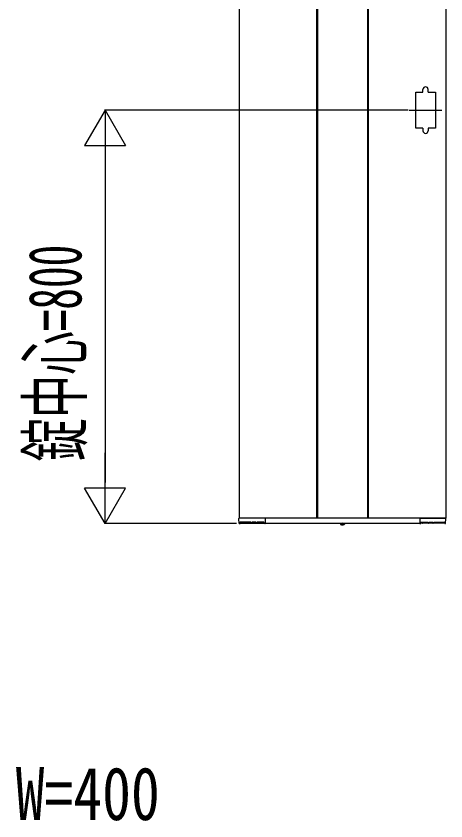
# Model space of a CAD drawing. Units: millimetres, scale not verified. Extents: x -14718 to 14718, y -10395 to 10395.
# Drawn here: x -4850 to -4017, y -2563 to -1005 of the extents above; entities that cross this region are included whole.
import ezdxf
from ezdxf.enums import TextEntityAlignment as Align

# ---------------------------------------------------------------- set-up
doc = ezdxf.new("R2010")
doc.units = ezdxf.units.MM
doc.header["$LTSCALE"] = 40
doc.layers.add('0-4_YKK_A1', color=4, linetype='Continuous')
doc.layers.add('0-5_YKK_D', color=6, linetype='Continuous')
doc.styles.add('ＭＳ ゴシック', font='')
doc.styles.get('ＭＳ ゴシック').set_extended_font_data('MS Gothic')

msp = doc.modelspace()

# ---------------------------------------------------------------- linework, layer by layer
at = {"layer": '0-4_YKK_A1'}
for p, q in [((-4417.43, -797.5), (-4417.43, -1977.5)), ((-4267.43, -797.5), (-4267.43, -1977.5)), ((-4265.93, -797.5), (-4265.93, -1977.5)), ((-4168.93, -797.5), (-4168.93, -1977.5)), ((-4167.43, -797.5), (-4167.43, -1977.5)), ((-4017.43, -797.5), (-4017.43, -1977.5)), ((-4061.43, -1152.5), (-4061.43, -1147.5)), ((-4051.43, -1152.5), (-4051.43, -1147.5)), ((-4087.93, -1187.5), (-4024.93, -1187.5)), ((-4061.43, -1222.5), (-4061.43, -1227.5)), ((-4051.43, -1222.5), (-4051.43, -1227.5)), ((-4417.32, -1987.53), (-4417.9, -1978.03)), ((-4017.43, -1977.5), (-4417.43, -1977.5)), ((-4367.73, -1977.5), (-4417.4, -1977.5)), ((-4367.43, -1977.5), (-4367.43, -1987.5)), ((-4367.43, -1977.8), (-4367.43, -1987.48)), ((-4067.43, -1977.5), (-4067.43, -1987.5)), ((-4067.43, -1977.8), (-4067.43, -1987.48)), ((-4067.13, -1977.5), (-4017.46, -1977.5)), ((-4024.43, -1977.5), (-4017.43, -1977.5)), ((-4017.54, -1987.53), (-4016.96, -1978.03)), ((-4416.07, -1988), (-4416.82, -1988)), ((-4415.57, -1987.51), (-4415.54, -1985.69)), ((-4415.56, -1987), (-4369.26, -1987)), ((-4394.64, -1985.4), (-4415.23, -1985.4)), ((-4394.32, -1985.69), (-4394.31, -1986.51)), ((-4392.59, -1986.51), (-4392.57, -1985.69)), ((-4385.6, -1985.4), (-4392.26, -1985.4)), ((-4385.29, -1985.69), (-4385.27, -1986.51)), ((-4383.55, -1986.51), (-4383.54, -1985.69)), ((-4369.6, -1985.4), (-4383.23, -1985.4)), ((-4373.33, -1985.4), (-4373.31, -1986.51)), ((-4369.29, -1985.69), (-4369.26, -1987.49)), ((-4367.93, -1987.98), (-4368.76, -1987.98)), ((-4067.43, -1987.5), (-4367.43, -1987.5)), ((-4221.34, -1988), (-4221.25, -1987.5)), ((-4221.34, -1988), (-4221.17, -1988.97)), ((-4213.52, -1988), (-4221.34, -1988)), ((-4213.61, -1987.5), (-4221.25, -1987.5)), ((-4217.43, -1991.7), (-4217.43, -1987.5)), ((-4213.52, -1988), (-4213.69, -1988.97)), ((-4213.52, -1988), (-4213.61, -1987.5)), ((-4066.93, -1987.98), (-4066.11, -1987.98)), ((-4065.57, -1985.69), (-4065.61, -1987.49)), ((-4019.3, -1987), (-4065.6, -1987)), ((-4065.26, -1985.4), (-4051.64, -1985.4)), ((-4061.53, -1985.4), (-4061.55, -1986.51)), ((-4051.31, -1986.51), (-4051.32, -1985.69)), ((-4049.57, -1985.69), (-4049.59, -1986.51)), ((-4049.26, -1985.4), (-4042.6, -1985.4)), ((-4042.27, -1986.51), (-4042.29, -1985.69)), ((-4040.54, -1985.69), (-4040.55, -1986.51)), ((-4040.23, -1985.4), (-4019.64, -1985.4)), ((-4019.29, -1987.51), (-4019.32, -1985.69)), ((-4018.79, -1988), (-4018.04, -1988))]:
    msp.add_line(p, q, dxfattribs=at)
for points in [[(-4061.43, -1222.5), (-4075.43, -1222.5), (-4075.43, -1152.5), (-4061.43, -1152.5)], [(-4051.43, -1152.5), (-4037.43, -1152.5), (-4037.43, -1222.5), (-4051.43, -1222.5)], [(-4415.23, -1985.4), (-4415.36, -1985.43), (-4415.44, -1985.48), (-4415.48, -1985.53), (-4415.51, -1985.59), (-4415.53, -1985.64), (-4415.54, -1985.69)], [(-4394.32, -1985.69), (-4394.33, -1985.65), (-4394.34, -1985.6), (-4394.36, -1985.55), (-4394.4, -1985.51), (-4394.44, -1985.46), (-4394.52, -1985.42), (-4394.64, -1985.4)], [(-4392.26, -1985.4), (-4392.39, -1985.43), (-4392.47, -1985.48), (-4392.52, -1985.53), (-4392.55, -1985.59), (-4392.57, -1985.64), (-4392.57, -1985.69)], [(-4385.29, -1985.69), (-4385.29, -1985.65), (-4385.3, -1985.6), (-4385.33, -1985.55), (-4385.36, -1985.51), (-4385.41, -1985.46), (-4385.48, -1985.42), (-4385.6, -1985.4)], [(-4383.23, -1985.4), (-4383.36, -1985.43), (-4383.44, -1985.48), (-4383.48, -1985.53), (-4383.51, -1985.59), (-4383.53, -1985.64), (-4383.54, -1985.69)], [(-4369.29, -1985.69), (-4369.29, -1985.65), (-4369.3, -1985.6), (-4369.33, -1985.55), (-4369.36, -1985.51), (-4369.41, -1985.46), (-4369.48, -1985.42), (-4369.6, -1985.4)], [(-4219.73, -1990.08), (-4218.58, -1987.76), (-4217.43, -1987.15)], [(-4215.13, -1990.08), (-4216.29, -1987.76), (-4217.43, -1987.15)], [(-4065.57, -1985.69), (-4065.57, -1985.65), (-4065.56, -1985.6), (-4065.53, -1985.55), (-4065.5, -1985.51), (-4065.45, -1985.46), (-4065.38, -1985.42), (-4065.26, -1985.4)], [(-4051.64, -1985.4), (-4051.5, -1985.43), (-4051.43, -1985.48), (-4051.38, -1985.53), (-4051.35, -1985.59), (-4051.33, -1985.64), (-4051.32, -1985.69)], [(-4049.57, -1985.69), (-4049.57, -1985.65), (-4049.56, -1985.6), (-4049.53, -1985.55), (-4049.5, -1985.51), (-4049.45, -1985.46), (-4049.38, -1985.42), (-4049.26, -1985.4)], [(-4042.6, -1985.4), (-4042.47, -1985.43), (-4042.39, -1985.48), (-4042.34, -1985.53), (-4042.31, -1985.59), (-4042.3, -1985.64), (-4042.29, -1985.69)], [(-4040.54, -1985.69), (-4040.53, -1985.65), (-4040.52, -1985.6), (-4040.5, -1985.55), (-4040.47, -1985.51), (-4040.42, -1985.46), (-4040.34, -1985.42), (-4040.23, -1985.4)], [(-4019.64, -1985.4), (-4019.5, -1985.43), (-4019.43, -1985.48), (-4019.38, -1985.53), (-4019.35, -1985.59), (-4019.33, -1985.64), (-4019.32, -1985.69)]]:
    msp.add_lwpolyline(points, dxfattribs=at)
for centre, radius, start, end in [((-4056.43, -1147.5), 5, 0, 180), ((-4056.43, -1227.5), 5, 180, 0), ((-4417.4, -1978), 0.5, 90, 183.5), ((-4367.73, -1977.8), 0.3, 360, 90), ((-4067.13, -1977.8), 0.3, 90, 180), ((-4017.46, -1978), 0.5, 356.5, 90), ((-4416.82, -1987.5), 0.5, 183.5, 269.21081), ((-4416.07, -1987.5), 0.5, 269.18971, 359), ((-4393.81, -1986.5), 0.5, 181, 270), ((-4393.09, -1986.5), 0.5, 270, 359), ((-4384.77, -1986.5), 0.5, 181, 270), ((-4384.05, -1986.5), 0.5, 270, 359), ((-4372.81, -1986.5), 0.5, 181, 270), ((-4368.76, -1987.48), 0.5, 181.0014, 270.00152), ((-4367.93, -1987.48), 0.5, 270, 360), ((-4220.28, -1988.82), 0.9, 190, 239.36409), ((-4217.43, -1984), 6.5, 239.36409, 300.63591), ((-4214.58, -1988.82), 0.9, 300.63591, 350), ((-4066.93, -1987.48), 0.5, 180, 270), ((-4066.11, -1987.48), 0.5, 269.99848, 358.9986), ((-4062.05, -1986.5), 0.5, 270, 359), ((-4050.81, -1986.5), 0.5, 181, 270), ((-4050.09, -1986.5), 0.5, 270, 359), ((-4041.77, -1986.5), 0.5, 181, 270), ((-4041.05, -1986.5), 0.5, 270, 359), ((-4018.79, -1987.5), 0.5, 181, 270.81029), ((-4018.04, -1987.5), 0.5, 270.78919, 356.5)]:
    msp.add_arc(centre, radius, start, end, dxfattribs=at)
at = {"layer": '0-5_YKK_D'}
for p, q in [((-4677.43, -1187.5), (-4716.93, -1255.92)), ((-4089.93, -1187.5), (-4678.43, -1187.5)), ((-4677.43, -1187.5), (-4637.93, -1255.92)), ((-4677.43, -1187.5), (-4677.43, -1324.33)), ((-4716.93, -1255.92), (-4637.93, -1255.92)), ((-4677.43, -1266.5), (-4677.43, -1908.5)), ((-4677.43, -1987.5), (-4677.43, -1850.67)), ((-4677.43, -1987.5), (-4716.93, -1919.08)), ((-4637.93, -1919.08), (-4716.93, -1919.08)), ((-4677.43, -1987.5), (-4637.93, -1919.08)), ((-4422.93, -1987.5), (-4678.43, -1987.5))]:
    msp.add_line(p, q, dxfattribs=at)

# ---------------------------------------------------------------- texts
at = {"layer": '0-5_YKK_D', "style": 'ＭＳ ゴシック', "width": 0.6}
msp.add_text('錠中心=800', height=102.6, rotation=90, dxfattribs=at).set_placement((-4692.43, -1867.5), align=Align.BOTTOM_LEFT)
at = {"layer": '0-5_YKK_D', "style": 'ＭＳ ゴシック', "width": 0.8}
msp.add_text('W=400', height=102.6, dxfattribs=at).set_placement((-4850.5, -2592.5), align=Align.BOTTOM_LEFT)

doc.saveas('drawing.dxf')
